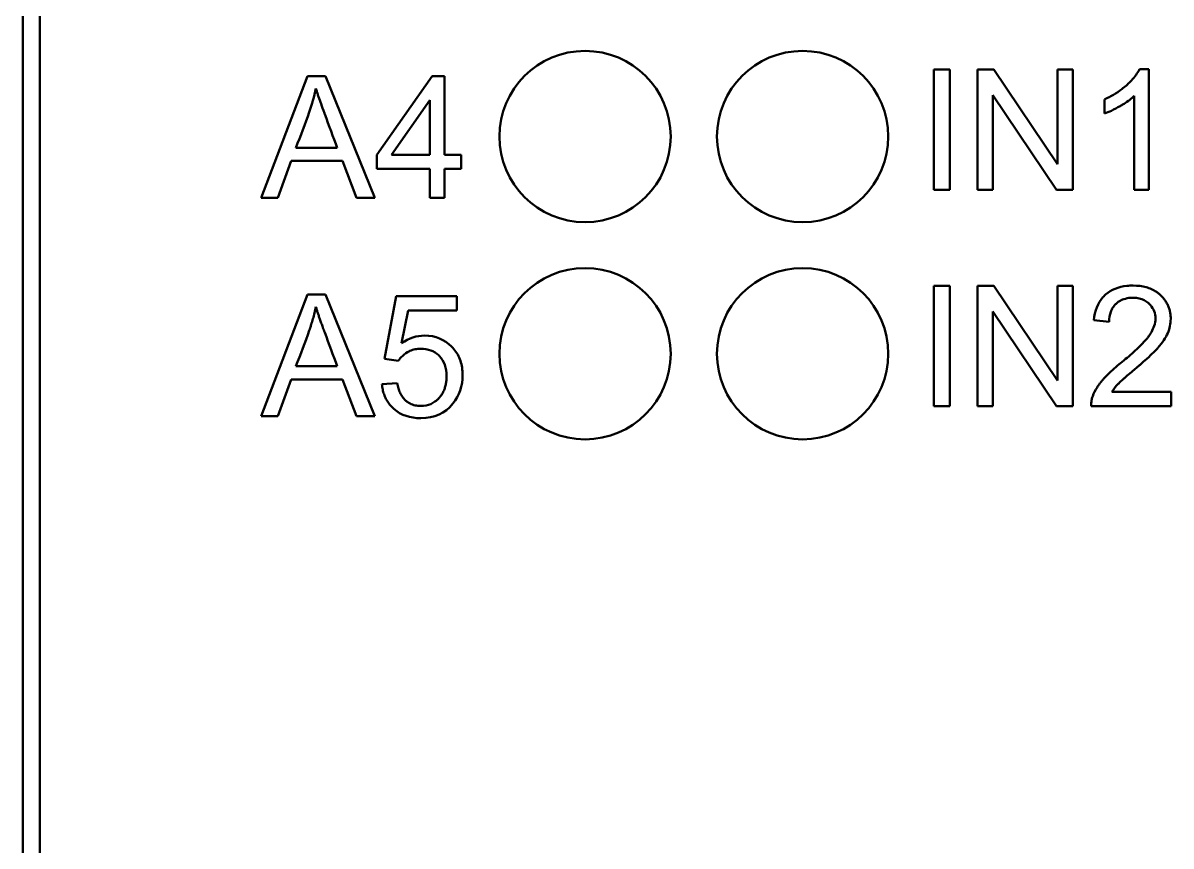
# Model space of a CAD drawing. Header units: millimetres. Extents: x 52 to 3850, y 79 to 1546.
# Drawn here: x 1222.01 to 1243.22, y 927.02 to 942.22 of the extents above; entities that cross this region are included whole.
import ezdxf

# ---------------------------------------------------------------- set-up
doc = ezdxf.new("R2010")
doc.units = ezdxf.units.MM
doc.header["$LTSCALE"] = 25
doc.layers.add('Visible', color=7, linetype='Continuous', lineweight=50)

msp = doc.modelspace()

# ---------------------------------------------------------------- linework, layer by layer
at = {"layer": 'Visible'}
for p, q in [((1222.009, 892.57), (1222.009, 961.461)), ((1222.323, 893.171), (1222.323, 960.86)), ((1226.407, 938.994), (1227.267, 941.244)), ((1227.267, 941.244), (1227.596, 941.244)), ((1227.596, 941.244), (1228.508, 938.994)), ((1228.544, 939.786), (1229.571, 941.244)), ((1229.571, 941.244), (1229.797, 941.244)), ((1229.797, 941.244), (1229.797, 939.786)), ((1238.836, 941.364), (1239.129, 941.364)), ((1238.836, 939.142), (1238.836, 941.364)), ((1239.129, 941.364), (1239.129, 939.142)), ((1239.645, 941.364), (1239.947, 941.364)), ((1239.645, 939.142), (1239.645, 941.364)), ((1239.947, 941.364), (1241.12, 939.617)), ((1241.12, 941.364), (1241.403, 941.364)), ((1241.12, 939.617), (1241.12, 941.364)), ((1241.403, 941.364), (1241.403, 939.142)), ((1242.636, 941.369), (1242.81, 941.369)), ((1242.81, 941.369), (1242.81, 939.142)), ((1239.926, 940.888), (1239.926, 939.142)), ((1241.101, 939.142), (1239.926, 940.888)), ((1242.54, 939.142), (1242.54, 940.878)), ((1229.523, 940.799), (1228.817, 939.786)), ((1229.523, 939.786), (1229.523, 940.799)), ((1241.991, 940.55), (1241.991, 940.813)), ((1227.053, 939.918), (1227.814, 939.918)), ((1228.544, 939.532), (1228.544, 939.786)), ((1228.817, 939.786), (1229.523, 939.786)), ((1229.797, 939.786), (1230.104, 939.786)), ((1230.104, 939.786), (1230.104, 939.532)), ((1226.963, 939.675), (1226.72, 938.994)), ((1227.91, 939.675), (1226.963, 939.675)), ((1228.17, 938.994), (1227.91, 939.675)), ((1229.523, 939.532), (1228.544, 939.532)), ((1229.523, 938.994), (1229.523, 939.532)), ((1229.797, 939.532), (1229.797, 938.994)), ((1230.104, 939.532), (1229.797, 939.532)), ((1239.129, 939.142), (1238.836, 939.142)), ((1239.926, 939.142), (1239.645, 939.142)), ((1241.403, 939.142), (1241.101, 939.142)), ((1242.81, 939.142), (1242.54, 939.142)), ((1226.72, 938.994), (1226.407, 938.994)), ((1228.508, 938.994), (1228.17, 938.994)), ((1229.797, 938.994), (1229.523, 938.994)), ((1226.407, 934.957), (1227.267, 937.209)), ((1227.267, 937.209), (1227.596, 937.209)), ((1227.596, 937.209), (1228.508, 934.957)), ((1238.836, 937.366), (1239.129, 937.366)), ((1238.836, 935.146), (1238.836, 937.366)), ((1239.129, 937.366), (1239.129, 935.146)), ((1239.645, 937.366), (1239.947, 937.366)), ((1239.645, 935.146), (1239.645, 937.366)), ((1239.947, 937.366), (1241.12, 935.62)), ((1241.12, 937.366), (1241.403, 937.366)), ((1241.12, 935.62), (1241.12, 937.366)), ((1241.403, 937.366), (1241.403, 935.146)), ((1228.688, 936.019), (1228.904, 937.178)), ((1228.904, 937.178), (1230.025, 937.178)), ((1230.025, 937.178), (1230.025, 936.914)), ((1229.124, 936.914), (1229.004, 936.307)), ((1230.025, 936.914), (1229.124, 936.914)), ((1239.926, 936.891), (1239.926, 935.146)), ((1241.101, 935.146), (1239.926, 936.891)), ((1242.075, 936.699), (1241.793, 936.73)), ((1228.946, 935.983), (1228.688, 936.019)), ((1227.053, 935.883), (1227.814, 935.883)), ((1226.963, 935.639), (1226.72, 934.957)), ((1227.91, 935.639), (1226.963, 935.639)), ((1228.17, 934.957), (1227.91, 935.639)), ((1228.64, 935.549), (1228.925, 935.57)), ((1242.124, 935.406), (1243.218, 935.406)), ((1243.218, 935.406), (1243.218, 935.146)), ((1239.129, 935.146), (1238.836, 935.146)), ((1239.926, 935.146), (1239.645, 935.146)), ((1241.403, 935.146), (1241.101, 935.146)), ((1243.218, 935.146), (1241.741, 935.146)), ((1226.72, 934.957), (1226.407, 934.957)), ((1228.508, 934.957), (1228.17, 934.957))]:
    msp.add_line(p, q, dxfattribs=at)
at = {"layer": 'Visible', "extrusion": (0, 0, -1)}
for centre in [(-1232.393, 940.126), (-1232.393, 936.112)]:
    msp.add_circle(centre, 1.582, dxfattribs=at)
at = {"layer": 'Visible'}
for centre in [(1232.393, 940.126), (1236.412, 940.126), (1236.412, 940.126), (1232.393, 936.112), (1236.412, 936.112), (1236.412, 936.112)]:
    msp.add_circle(centre, 1.582, dxfattribs=at)
for points, knots in [([(1241.991, 940.813), (1242.106, 940.866), (1242.21, 940.927), (1242.308, 941.002), (1242.337, 941.023), (1242.365, 941.047), (1242.393, 941.072), (1242.419, 941.094), (1242.44, 941.114), (1242.46, 941.135), (1242.475, 941.15), (1242.489, 941.164), (1242.502, 941.179), (1242.515, 941.193), (1242.528, 941.207), (1242.539, 941.221), (1242.55, 941.235), (1242.561, 941.249), (1242.571, 941.263), (1242.596, 941.297), (1242.617, 941.332), (1242.636, 941.369)], [0.4713019, 0.4713019, 0.4713019, 0.4713019, 0.5293592, 0.5293592, 0.5293592, 0.5463825, 0.5463825, 0.5463825, 0.5587002, 0.5587002, 0.5587002, 0.5680314, 0.5680314, 0.5680314, 0.577604, 0.577604, 0.577604, 0.5873254, 0.5873254, 0.5873254, 0.6114216, 0.6114216, 0.6114216, 0.6114216]), ([(1227.422, 941.012), (1227.389, 940.867), (1227.348, 940.721), (1227.299, 940.579), (1227.222, 940.359), (1227.135, 940.138), (1227.053, 939.918)], [0.6247358, 0.6247358, 0.6247358, 0.6247358, 0.771146, 0.771146, 0.771146, 1, 1, 1, 1]), ([(1227.814, 939.918), (1227.74, 940.12), (1227.665, 940.321), (1227.584, 940.542), (1227.581, 940.548), (1227.579, 940.553), (1227.577, 940.559), (1227.53, 940.687), (1227.498, 940.779), (1227.47, 940.862), (1227.463, 940.883), (1227.456, 940.904), (1227.45, 940.923), (1227.443, 940.943), (1227.437, 940.962), (1227.431, 940.981), (1227.428, 940.991), (1227.425, 941.002), (1227.422, 941.012)], [0.2472286, 0.2472286, 0.2472286, 0.2472286, 0.4565656, 0.4565656, 0.4565656, 0.4615405, 0.4615405, 0.4615405, 0.5617929, 0.5617929, 0.5617929, 0.5867972, 0.5867972, 0.5867972, 0.6112597, 0.6112597, 0.6112597, 0.6247358, 0.6247358, 0.6247358, 0.6247358]), ([(1242.54, 940.878), (1242.488, 940.829), (1242.426, 940.781), (1242.35, 940.733), (1242.333, 940.722), (1242.314, 940.71), (1242.295, 940.699), (1242.29, 940.696), (1242.285, 940.693), (1242.279, 940.69), (1242.222, 940.657), (1242.168, 940.628), (1242.117, 940.603), (1242.073, 940.582), (1242.031, 940.564), (1241.991, 940.55)], [0.3246927, 0.3246927, 0.3246927, 0.3246927, 0.3647757, 0.3647757, 0.3647757, 0.374285, 0.374285, 0.374285, 0.376772, 0.376772, 0.376772, 0.4046406, 0.4046406, 0.4046406, 0.4287114, 0.4287114, 0.4287114, 0.4287114]), ([(1241.793, 936.73), (1241.809, 936.908), (1241.865, 937.049), (1241.958, 937.155), (1241.968, 937.167), (1241.979, 937.179), (1241.991, 937.19), (1241.997, 937.196), (1242.004, 937.202), (1242.01, 937.208), (1242.111, 937.296), (1242.244, 937.35), (1242.403, 937.366), (1242.44, 937.37), (1242.478, 937.372), (1242.517, 937.372), (1242.605, 937.372), (1242.685, 937.362), (1242.756, 937.342), (1242.792, 937.333), (1242.826, 937.321), (1242.857, 937.306), (1242.89, 937.292), (1242.92, 937.275), (1242.947, 937.256), (1242.961, 937.247), (1242.975, 937.237), (1242.987, 937.227), (1242.994, 937.222), (1243, 937.216), (1243.006, 937.211), (1243.011, 937.207), (1243.015, 937.203), (1243.02, 937.199), (1243.042, 937.178), (1243.057, 937.162), (1243.073, 937.143), (1243.088, 937.125), (1243.103, 937.106), (1243.116, 937.087), (1243.128, 937.068), (1243.14, 937.048), (1243.151, 937.027), (1243.161, 937.006), (1243.17, 936.985), (1243.178, 936.963), (1243.186, 936.941), (1243.192, 936.918), (1243.197, 936.895), (1243.203, 936.872), (1243.206, 936.848), (1243.209, 936.824), (1243.211, 936.801), (1243.212, 936.778), (1243.212, 936.755), (1243.212, 936.667), (1243.194, 936.579), (1243.157, 936.494), (1243.121, 936.408), (1243.061, 936.318), (1242.977, 936.223), (1242.963, 936.207), (1242.947, 936.19), (1242.93, 936.172), (1242.912, 936.154), (1242.893, 936.135), (1242.872, 936.115), (1242.83, 936.074), (1242.782, 936.03), (1242.731, 935.985), (1242.704, 935.96), (1242.675, 935.935), (1242.646, 935.91), (1242.631, 935.897), (1242.617, 935.884), (1242.602, 935.872), (1242.597, 935.868), (1242.592, 935.864), (1242.588, 935.86), (1242.576, 935.85), (1242.566, 935.841), (1242.556, 935.833), (1242.503, 935.789), (1242.418, 935.716), (1242.363, 935.668), (1242.349, 935.656), (1242.337, 935.645), (1242.325, 935.634), (1242.313, 935.624), (1242.303, 935.614), (1242.293, 935.605), (1242.283, 935.596), (1242.274, 935.587), (1242.266, 935.58), (1242.255, 935.569), (1242.247, 935.561), (1242.239, 935.554), (1242.191, 935.504), (1242.154, 935.454), (1242.124, 935.406)], [0.520868, 0.520868, 0.520868, 0.520868, 0.564784, 0.564784, 0.564784, 0.5697706, 0.5697706, 0.5697706, 0.5725132, 0.5725132, 0.5725132, 0.6148183, 0.6148183, 0.6148183, 0.6245591, 0.6245591, 0.6245591, 0.6461584, 0.6461584, 0.6461584, 0.6570038, 0.6570038, 0.6570038, 0.6680342, 0.6680342, 0.6680342, 0.6735494, 0.6735494, 0.6735494, 0.6763216, 0.6763216, 0.6763216, 0.6783777, 0.6783777, 0.6783777, 0.6882911, 0.6882911, 0.6882911, 0.6972437, 0.6972437, 0.6972437, 0.7060288, 0.7060288, 0.7060288, 0.7147058, 0.7147058, 0.7147058, 0.7233813, 0.7233813, 0.7233813, 0.7321635, 0.7321635, 0.7321635, 0.7405073, 0.7405073, 0.7405073, 0.772577, 0.772577, 0.772577, 0.8046466, 0.8046466, 0.8046466, 0.8100854, 0.8100854, 0.8100854, 0.8155644, 0.8155644, 0.8155644, 0.8268616, 0.8268616, 0.8268616, 0.8329937, 0.8329937, 0.8329937, 0.8360597, 0.8360597, 0.8360597, 0.8370473, 0.8370473, 0.8370473, 0.8393359, 0.8393359, 0.8393359, 0.857711, 0.857711, 0.857711, 0.8621369, 0.8621369, 0.8621369, 0.866597, 0.866597, 0.866597, 0.8711168, 0.8711168, 0.8711168, 0.8771716, 0.8771716, 0.8771716, 0.8951749, 0.8951749, 0.8951749, 0.8951749]), ([(1241.741, 935.146), (1241.741, 935.167), (1241.742, 935.188), (1241.744, 935.208), (1241.746, 935.229), (1241.749, 935.249), (1241.754, 935.268), (1241.756, 935.28), (1241.759, 935.291), (1241.763, 935.302), (1241.765, 935.31), (1241.768, 935.319), (1241.771, 935.327), (1241.792, 935.385), (1241.818, 935.436), (1241.853, 935.491), (1241.864, 935.509), (1241.876, 935.526), (1241.888, 935.543), (1241.899, 935.559), (1241.91, 935.573), (1241.922, 935.588), (1241.933, 935.602), (1241.946, 935.617), (1241.956, 935.629), (1241.964, 935.639), (1241.98, 935.656), (1241.993, 935.671), (1242.006, 935.685), (1242.021, 935.7), (1242.037, 935.716), (1242.053, 935.732), (1242.069, 935.748), (1242.087, 935.765), (1242.105, 935.782), (1242.124, 935.8), (1242.144, 935.817), (1242.163, 935.835), (1242.184, 935.854), (1242.206, 935.872), (1242.24, 935.902), (1242.276, 935.931), (1242.315, 935.963), (1242.361, 936.001), (1242.399, 936.032), (1242.436, 936.063), (1242.526, 936.141), (1242.598, 936.207), (1242.657, 936.266), (1242.677, 936.286), (1242.695, 936.305), (1242.712, 936.324), (1242.729, 936.342), (1242.745, 936.36), (1242.76, 936.377), (1242.774, 936.394), (1242.787, 936.411), (1242.799, 936.427), (1242.825, 936.461), (1242.885, 936.558), (1242.907, 936.625), (1242.922, 936.672), (1242.93, 936.718), (1242.93, 936.763), (1242.93, 936.859), (1242.899, 936.941), (1242.838, 937.012), (1242.83, 937.02), (1242.823, 937.028), (1242.815, 937.036), (1242.808, 937.042), (1242.802, 937.048), (1242.796, 937.053), (1242.773, 937.073), (1242.748, 937.09), (1242.72, 937.103), (1242.665, 937.13), (1242.601, 937.145), (1242.529, 937.147), (1242.523, 937.147), (1242.517, 937.147), (1242.511, 937.147), (1242.462, 937.147), (1242.416, 937.141), (1242.374, 937.13), (1242.339, 937.121), (1242.306, 937.108), (1242.277, 937.091), (1242.262, 937.082), (1242.247, 937.073), (1242.234, 937.063), (1242.226, 937.057), (1242.218, 937.05), (1242.21, 937.043), (1242.205, 937.039), (1242.2, 937.034), (1242.195, 937.029), (1242.176, 937.01), (1242.158, 936.988), (1242.144, 936.964), (1242.129, 936.941), (1242.116, 936.915), (1242.106, 936.888), (1242.086, 936.833), (1242.076, 936.769), (1242.075, 936.699)], [0.1664453, 0.1664453, 0.1664453, 0.1664453, 0.1725004, 0.1725004, 0.1725004, 0.1785039, 0.1785039, 0.1785039, 0.1819692, 0.1819692, 0.1819692, 0.1846194, 0.1846194, 0.1846194, 0.2032464, 0.2032464, 0.2032464, 0.2093706, 0.2093706, 0.2093706, 0.214913, 0.214913, 0.214913, 0.2206231, 0.2206231, 0.2206231, 0.2275915, 0.2275915, 0.2275915, 0.2343327, 0.2343327, 0.2343327, 0.2408781, 0.2408781, 0.2408781, 0.2473293, 0.2473293, 0.2473293, 0.2537968, 0.2537968, 0.2537968, 0.2641924, 0.2641924, 0.2641924, 0.2752096, 0.2752096, 0.2752096, 0.3022833, 0.3022833, 0.3022833, 0.3113395, 0.3113395, 0.3113395, 0.3203676, 0.3203676, 0.3203676, 0.3292894, 0.3292894, 0.3292894, 0.3484019, 0.3484019, 0.3484019, 0.3618844, 0.3618844, 0.3618844, 0.3906877, 0.3906877, 0.3906877, 0.3940815, 0.3940815, 0.3940815, 0.3965764, 0.3965764, 0.3965764, 0.4056443, 0.4056443, 0.4056443, 0.4242462, 0.4242462, 0.4242462, 0.4257127, 0.4257127, 0.4257127, 0.4382515, 0.4382515, 0.4382515, 0.4487622, 0.4487622, 0.4487622, 0.4540176, 0.4540176, 0.4540176, 0.4571344, 0.4571344, 0.4571344, 0.4592745, 0.4592745, 0.4592745, 0.4678669, 0.4678669, 0.4678669, 0.476412, 0.476412, 0.476412, 0.4936487, 0.4936487, 0.4936487, 0.4936487]), ([(1227.422, 936.977), (1227.405, 936.903), (1227.387, 936.83), (1227.366, 936.758), (1227.356, 936.722), (1227.345, 936.686), (1227.334, 936.65), (1227.328, 936.63), (1227.322, 936.611), (1227.315, 936.591), (1227.31, 936.575), (1227.304, 936.558), (1227.299, 936.542), (1227.224, 936.324), (1227.135, 936.102), (1227.053, 935.883)], [0.6247266, 0.6247266, 0.6247266, 0.6247266, 0.698251, 0.698251, 0.698251, 0.7350132, 0.7350132, 0.7350132, 0.7549757, 0.7549757, 0.7549757, 0.7717862, 0.7717862, 0.7717862, 1, 1, 1, 1]), ([(1227.814, 935.883), (1227.74, 936.084), (1227.665, 936.286), (1227.584, 936.506), (1227.581, 936.514), (1227.579, 936.519), (1227.576, 936.527), (1227.564, 936.56), (1227.552, 936.591), (1227.542, 936.621), (1227.532, 936.648), (1227.523, 936.673), (1227.514, 936.698), (1227.506, 936.722), (1227.497, 936.746), (1227.49, 936.768), (1227.482, 936.791), (1227.474, 936.813), (1227.467, 936.834), (1227.46, 936.855), (1227.454, 936.875), (1227.447, 936.895), (1227.441, 936.914), (1227.435, 936.933), (1227.429, 936.952), (1227.427, 936.96), (1227.424, 936.968), (1227.422, 936.977)], [0.2472251, 0.2472251, 0.2472251, 0.2472251, 0.4567397, 0.4567397, 0.4567397, 0.4625389, 0.4625389, 0.4625389, 0.4892598, 0.4892598, 0.4892598, 0.5141515, 0.5141515, 0.5141515, 0.5394289, 0.5394289, 0.5394289, 0.5647373, 0.5647373, 0.5647373, 0.5897674, 0.5897674, 0.5897674, 0.6140014, 0.6140014, 0.6140014, 0.6247266, 0.6247266, 0.6247266, 0.6247266]), ([(1229.004, 936.307), (1229.141, 936.401), (1229.281, 936.448), (1229.43, 936.448), (1229.628, 936.448), (1229.796, 936.375), (1229.929, 936.244), (1229.958, 936.215), (1229.985, 936.183), (1230.008, 936.15), (1230.032, 936.116), (1230.052, 936.08), (1230.068, 936.042), (1230.102, 935.966), (1230.122, 935.881), (1230.129, 935.789), (1230.13, 935.766), (1230.131, 935.743), (1230.131, 935.719), (1230.131, 935.518), (1230.072, 935.341), (1229.953, 935.192), (1229.807, 935.009), (1229.613, 934.921), (1229.362, 934.921), (1229.161, 934.921), (1228.994, 934.975), (1228.862, 935.092), (1228.834, 935.116), (1228.81, 935.142), (1228.788, 935.168), (1228.769, 935.192), (1228.752, 935.216), (1228.736, 935.241), (1228.721, 935.267), (1228.708, 935.293), (1228.696, 935.321), (1228.684, 935.348), (1228.674, 935.377), (1228.666, 935.407), (1228.657, 935.436), (1228.651, 935.467), (1228.646, 935.5), (1228.644, 935.516), (1228.642, 935.532), (1228.64, 935.549)], [0.6549686, 0.6549686, 0.6549686, 0.6549686, 0.6933249, 0.6933249, 0.6933249, 0.744662, 0.744662, 0.744662, 0.7561344, 0.7561344, 0.7561344, 0.7676607, 0.7676607, 0.7676607, 0.790956, 0.790956, 0.790956, 0.7967301, 0.7967301, 0.7967301, 0.8459408, 0.8459408, 0.8459408, 0.9054498, 0.9054498, 0.9054498, 0.9533268, 0.9533268, 0.9533268, 0.9628527, 0.9628527, 0.9628527, 0.9710977, 0.9710977, 0.9710977, 0.9794077, 0.9794077, 0.9794077, 0.9877189, 0.9877189, 0.9877189, 0.9959751, 0.9959751, 0.9959751, 1, 1, 1, 1]), ([(1228.925, 935.57), (1228.93, 935.535), (1228.937, 935.503), (1228.946, 935.473), (1228.955, 935.444), (1228.965, 935.416), (1228.977, 935.39), (1228.989, 935.363), (1229.003, 935.338), (1229.019, 935.316), (1229.035, 935.293), (1229.051, 935.273), (1229.073, 935.253), (1229.09, 935.238), (1229.104, 935.227), (1229.12, 935.216), (1229.133, 935.207), (1229.147, 935.199), (1229.161, 935.192), (1229.176, 935.184), (1229.191, 935.178), (1229.206, 935.172), (1229.221, 935.167), (1229.237, 935.162), (1229.252, 935.158), (1229.269, 935.155), (1229.285, 935.152), (1229.303, 935.15), (1229.32, 935.148), (1229.339, 935.147), (1229.358, 935.147), (1229.426, 935.147), (1229.488, 935.159), (1229.544, 935.183), (1229.571, 935.195), (1229.597, 935.21), (1229.621, 935.227), (1229.635, 935.237), (1229.648, 935.248), (1229.661, 935.26), (1229.667, 935.265), (1229.674, 935.271), (1229.68, 935.278), (1229.686, 935.284), (1229.693, 935.291), (1229.698, 935.297), (1229.711, 935.312), (1229.726, 935.331), (1229.739, 935.349), (1229.752, 935.368), (1229.763, 935.387), (1229.773, 935.408), (1229.784, 935.428), (1229.792, 935.45), (1229.8, 935.472), (1229.808, 935.494), (1229.814, 935.518), (1229.819, 935.542), (1229.824, 935.566), (1229.828, 935.591), (1229.831, 935.617), (1229.833, 935.643), (1229.834, 935.669), (1229.834, 935.695), (1229.834, 935.852), (1229.792, 935.976), (1229.704, 936.069), (1229.699, 936.074), (1229.694, 936.078), (1229.689, 936.083), (1229.647, 936.124), (1229.599, 936.154), (1229.544, 936.174), (1229.488, 936.194), (1229.425, 936.205), (1229.355, 936.205), (1229.319, 936.205), (1229.285, 936.202), (1229.252, 936.195), (1229.22, 936.188), (1229.189, 936.179), (1229.159, 936.166), (1229.144, 936.159), (1229.128, 936.151), (1229.114, 936.142), (1229.069, 936.115), (1229.032, 936.086), (1228.999, 936.051), (1228.985, 936.036), (1228.971, 936.02), (1228.959, 936.002), (1228.954, 935.996), (1228.95, 935.99), (1228.946, 935.983)], [0.0253135, 0.0253135, 0.0253135, 0.0253135, 0.0330335, 0.0330335, 0.0330335, 0.0405715, 0.0405715, 0.0405715, 0.0483825, 0.0483825, 0.0483825, 0.0561797, 0.0561797, 0.0561797, 0.0613288, 0.0613288, 0.0613288, 0.0658384, 0.0658384, 0.0658384, 0.0705571, 0.0705571, 0.0705571, 0.0751989, 0.0751989, 0.0751989, 0.079956, 0.079956, 0.079956, 0.0847131, 0.0847131, 0.0847131, 0.101509, 0.101509, 0.101509, 0.1097181, 0.1097181, 0.1097181, 0.1144346, 0.1144346, 0.1144346, 0.1167929, 0.1167929, 0.1167929, 0.1191753, 0.1191753, 0.1191753, 0.1255666, 0.1255666, 0.1255666, 0.1318393, 0.1318393, 0.1318393, 0.1380015, 0.1380015, 0.1380015, 0.1441436, 0.1441436, 0.1441436, 0.1503225, 0.1503225, 0.1503225, 0.1564531, 0.1564531, 0.1564531, 0.1925039, 0.1925039, 0.1925039, 0.1944311, 0.1944311, 0.1944311, 0.2107976, 0.2107976, 0.2107976, 0.2276427, 0.2276427, 0.2276427, 0.2362286, 0.2362286, 0.2362286, 0.2447054, 0.2447054, 0.2447054, 0.249133, 0.249133, 0.249133, 0.2620583, 0.2620583, 0.2620583, 0.2678594, 0.2678594, 0.2678594, 0.2699426, 0.2699426, 0.2699426, 0.2699426])]:
    msp.add_open_spline(points, degree=3, knots=knots, dxfattribs=at)

doc.saveas('drawing.dxf')
